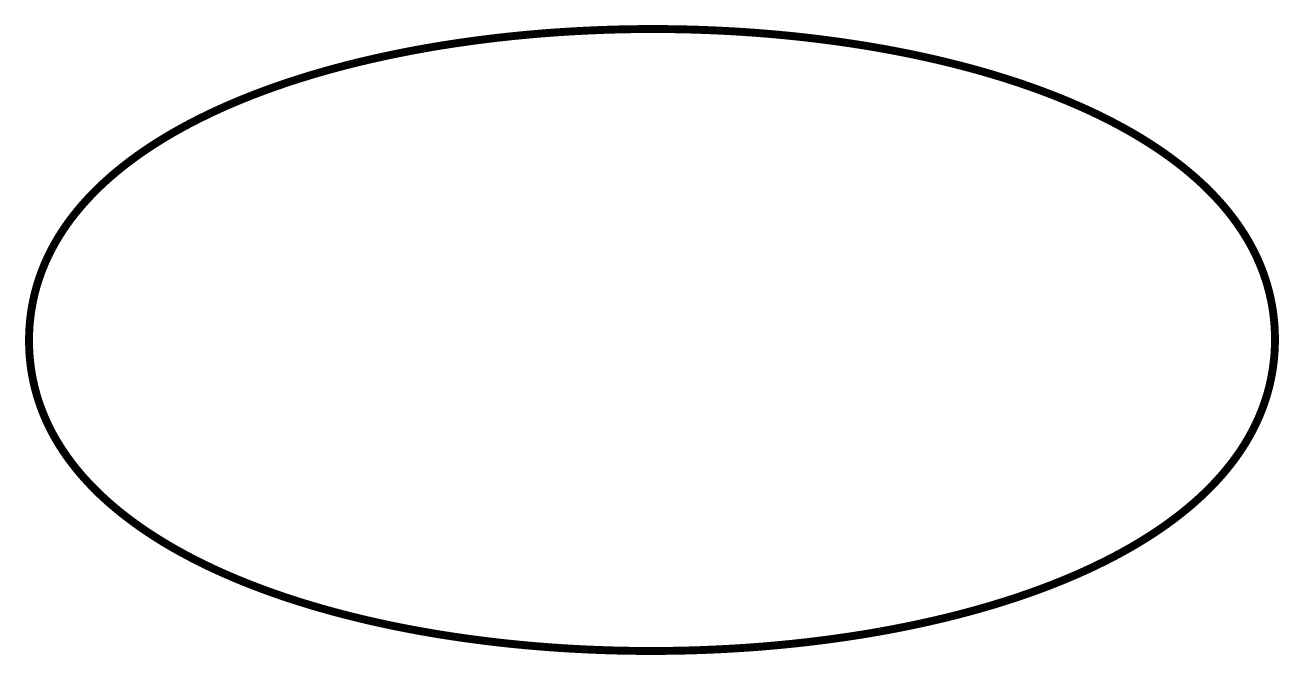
# Model space of a CAD drawing. Extents: x 0.05 to 1.63, y 0.05 to 0.84.
import ezdxf

# ---------------------------------------------------------------- set-up
doc = ezdxf.new("R2010")
doc.units = 0
doc.header["$LTSCALE"] = 0.166667
doc.layers.add('FOREGROUND', color=7, linetype='CONTINUOUS')

msp = doc.modelspace()

# ---------------------------------------------------------------- linework, layer by layer
at = {"layer": 'FOREGROUND', "linetype": 'CONTINUOUS', "const_width": 0.01}
msp.add_lwpolyline([(1.626666, 0.445), (1.62661, 0.4507), (1.626429, 0.456359), (1.626126, 0.461976), (1.6257, 0.467551), (1.625153, 0.473085), (1.624486, 0.478577), (1.623699, 0.484027), (1.622793, 0.489436), (1.62177, 0.494804), (1.620629, 0.500129), (1.619373, 0.505413), (1.618002, 0.510656), (1.616517, 0.515857), (1.614919, 0.521016), (1.613208, 0.526134), (1.611386, 0.53121), (1.609453, 0.536244), (1.607411, 0.541237), (1.60526, 0.546189), (1.603002, 0.551098), (1.600637, 0.555966), (1.598165, 0.560793), (1.595589, 0.565578), (1.592909, 0.570321), (1.590125, 0.575022), (1.587239, 0.579683), (1.584252, 0.584301), (1.581164, 0.588878), (1.577977, 0.593413), (1.574691, 0.597907), (1.571307, 0.602359), (1.567827, 0.606769), (1.564251, 0.611138), (1.560579, 0.615465), (1.556813, 0.619751), (1.552955, 0.623995), (1.549004, 0.628197), (1.544961, 0.632358), (1.540828, 0.636477), (1.536606, 0.640555), (1.532294, 0.644591), (1.527895, 0.648585), (1.52341, 0.652538), (1.518838, 0.656449), (1.514181, 0.660318), (1.50944, 0.664146), (1.504616, 0.667933), (1.49971, 0.671677), (1.494722, 0.675381), (1.489653, 0.679042), (1.484505, 0.682662), (1.479279, 0.68624), (1.473974, 0.689777), (1.468593, 0.693272), (1.463136, 0.696726), (1.457604, 0.700138), (1.451997, 0.703508), (1.446318, 0.706837), (1.440566, 0.710124), (1.434743, 0.713369), (1.428849, 0.716573), (1.422885, 0.719735), (1.416853, 0.722856), (1.410753, 0.725935), (1.404587, 0.728972), (1.398354, 0.731968), (1.392056, 0.734922), (1.385694, 0.737835), (1.379269, 0.740706), (1.372782, 0.743536), (1.366233, 0.746323), (1.359623, 0.74907), (1.352954, 0.751774), (1.346227, 0.754437), (1.339441, 0.757059), (1.332599, 0.759638), (1.3257, 0.762177), (1.318747, 0.764673), (1.31174, 0.767128), (1.304679, 0.769541), (1.297566, 0.771913), (1.290401, 0.774243), (1.283186, 0.776532), (1.275921, 0.778779), (1.268608, 0.780984), (1.261247, 0.783148), (1.253839, 0.78527), (1.246384, 0.787351), (1.238885, 0.789389), (1.231342, 0.791387), (1.223755, 0.793342), (1.216127, 0.795257), (1.208456, 0.797129), (1.200745, 0.79896), (1.192995, 0.800749), (1.185206, 0.802497), (1.177378, 0.804203), (1.169515, 0.805867), (1.161615, 0.80749), (1.15368, 0.809072), (1.14571, 0.810611), (1.137708, 0.812109), (1.129673, 0.813566), (1.121607, 0.81498), (1.11351, 0.816354), (1.105384, 0.817685), (1.097229, 0.818975), (1.089046, 0.820224), (1.080836, 0.82143), (1.0726, 0.822596), (1.064339, 0.823719), (1.056054, 0.824801), (1.047745, 0.825842), (1.039415, 0.82684), (1.031062, 0.827797), (1.02269, 0.828713), (1.014297, 0.829587), (1.005886, 0.830419), (0.997457, 0.83121), (0.989011, 0.831959), (0.980549, 0.832667), (0.972072, 0.833333), (0.963581, 0.833957), (0.955076, 0.83454), (0.94656, 0.835081), (0.938031, 0.83558), (0.929492, 0.836038), (0.920944, 0.836454), (0.912386, 0.836829), (0.903821, 0.837162), (0.895249, 0.837453), (0.886671, 0.837703), (0.878088, 0.837911), (0.869501, 0.838078), (0.86091, 0.838203), (0.852317, 0.838287), (0.843722, 0.838328), (0.835127, 0.838329), (0.826532, 0.838287), (0.817939, 0.838204), (0.809348, 0.83808), (0.800759, 0.837913), (0.792175, 0.837705), (0.783595, 0.837456), (0.775022, 0.837165), (0.766455, 0.836832), (0.757895, 0.836458), (0.749344, 0.836042), (0.740803, 0.835585), (0.732272, 0.835086), (0.723752, 0.834545), (0.715244, 0.833963), (0.70675, 0.833339), (0.698269, 0.832673), (0.689803, 0.831966), (0.681353, 0.831217), (0.67292, 0.830427), (0.664504, 0.829595), (0.656107, 0.828721), (0.647729, 0.827806), (0.639371, 0.82685), (0.631035, 0.825851), (0.622721, 0.824811), (0.614429, 0.82373), (0.606162, 0.822606), (0.59792, 0.821442), (0.589703, 0.820235), (0.581514, 0.818987), (0.573351, 0.817698), (0.565217, 0.816366), (0.557113, 0.814994), (0.549039, 0.813579), (0.540996, 0.812123), (0.532985, 0.810625), (0.525008, 0.809086), (0.517064, 0.807505), (0.509155, 0.805883), (0.501282, 0.804219), (0.493445, 0.802513), (0.485646, 0.800766), (0.477886, 0.798977), (0.470165, 0.797146), (0.462484, 0.795274), (0.454845, 0.79336), (0.447247, 0.791405), (0.439693, 0.789408), (0.432182, 0.787369), (0.424717, 0.785289), (0.417297, 0.783167), (0.409924, 0.781004), (0.402598, 0.778799), (0.395321, 0.776552), (0.388093, 0.774264), (0.380915, 0.771934), (0.373789, 0.769563), (0.366715, 0.76715), (0.359694, 0.764695), (0.352726, 0.762199), (0.345814, 0.759661), (0.338957, 0.757082), (0.332157, 0.754461), (0.325415, 0.751798), (0.318731, 0.749094), (0.312106, 0.746348), (0.305542, 0.74356), (0.299039, 0.740731), (0.292598, 0.73786), (0.28622, 0.734948), (0.279905, 0.731994), (0.273656, 0.728999), (0.267472, 0.725961), (0.261355, 0.722883), (0.255306, 0.719762), (0.249325, 0.7166), (0.243413, 0.713397), (0.237572, 0.710151), (0.231802, 0.706865), (0.226104, 0.703536), (0.220479, 0.700166), (0.214928, 0.696755), (0.209451, 0.693301), (0.204051, 0.689806), (0.198727, 0.68627), (0.19348, 0.682692), (0.188312, 0.679072), (0.183224, 0.675411), (0.178215, 0.671708), (0.173288, 0.667963), (0.168443, 0.664177), (0.163681, 0.66035), (0.159002, 0.65648), (0.154409, 0.652569), (0.149901, 0.648617), (0.14548, 0.644623), (0.141146, 0.640587), (0.136901, 0.63651), (0.132745, 0.632391), (0.12868, 0.62823), (0.124705, 0.624028), (0.120823, 0.619784), (0.117034, 0.615498), (0.113338, 0.611171), (0.109738, 0.606803), (0.106233, 0.602393), (0.102824, 0.597941), (0.099513, 0.593447), (0.096301, 0.588912), (0.093188, 0.584335), (0.090175, 0.579717), (0.087263, 0.575057), (0.084454, 0.570356), (0.081747, 0.565613), (0.079144, 0.560828), (0.076646, 0.556001), (0.074254, 0.551134), (0.071968, 0.546224), (0.06979, 0.541273), (0.06772, 0.53628), (0.065759, 0.531246), (0.063909, 0.52617), (0.06217, 0.521052), (0.060543, 0.515893), (0.059029, 0.510692), (0.057629, 0.50545), (0.056343, 0.500165), (0.055173, 0.49484), (0.05412, 0.489473), (0.053185, 0.484064), (0.052367, 0.478613), (0.051669, 0.473121), (0.051092, 0.467587), (0.050635, 0.462012), (0.0503, 0.456395), (0.050089, 0.450737), (0.050001, 0.445036), (0.050001, 0.445036), (0.050056, 0.439336), (0.050235, 0.433678), (0.050538, 0.428061), (0.050962, 0.422485), (0.051508, 0.416952), (0.052175, 0.411459), (0.052961, 0.406009), (0.053865, 0.4006), (0.054888, 0.395233), (0.056027, 0.389907), (0.057282, 0.384623), (0.058652, 0.37938), (0.060137, 0.374179), (0.061734, 0.36902), (0.063444, 0.363902), (0.065265, 0.358826), (0.067197, 0.353791), (0.069238, 0.348798), (0.071388, 0.343847), (0.073645, 0.338937), (0.07601, 0.334069), (0.07848, 0.329242), (0.081055, 0.324457), (0.083735, 0.319714), (0.086517, 0.315012), (0.089402, 0.310352), (0.092389, 0.305734), (0.095476, 0.301157), (0.098662, 0.296621), (0.101947, 0.292127), (0.10533, 0.287675), (0.10881, 0.283265), (0.112385, 0.278896), (0.116056, 0.274568), (0.119821, 0.270282), (0.123679, 0.266038), (0.127629, 0.261836), (0.131671, 0.257675), (0.135803, 0.253555), (0.140025, 0.249478), (0.144335, 0.245441), (0.148734, 0.241447), (0.153219, 0.237494), (0.15779, 0.233583), (0.162446, 0.229713), (0.167186, 0.225885), (0.172009, 0.222098), (0.176915, 0.218353), (0.181902, 0.21465), (0.18697, 0.210988), (0.192117, 0.207368), (0.197343, 0.203789), (0.202647, 0.200252), (0.208027, 0.196757), (0.213484, 0.193303), (0.219016, 0.189891), (0.224621, 0.18652), (0.2303, 0.183192), (0.236052, 0.179904), (0.241874, 0.176658), (0.247768, 0.173454), (0.25373, 0.170292), (0.259762, 0.167171), (0.265861, 0.164091), (0.272027, 0.161054), (0.278259, 0.158058), (0.284557, 0.155103), (0.290918, 0.15219), (0.297343, 0.149319), (0.30383, 0.146489), (0.310378, 0.143701), (0.316987, 0.140954), (0.323655, 0.13825), (0.330383, 0.135586), (0.337168, 0.132965), (0.344009, 0.130384), (0.350907, 0.127846), (0.35786, 0.125349), (0.364867, 0.122894), (0.371928, 0.12048), (0.37904, 0.118108), (0.386205, 0.115777), (0.393419, 0.113489), (0.400684, 0.111241), (0.407997, 0.109036), (0.415357, 0.106872), (0.422765, 0.104749), (0.430219, 0.102668), (0.437717, 0.100629), (0.44526, 0.098631), (0.452847, 0.096675), (0.460475, 0.094761), (0.468145, 0.092888), (0.475856, 0.091057), (0.483606, 0.089267), (0.491395, 0.087519), (0.499222, 0.085813), (0.507085, 0.084148), (0.514985, 0.082525), (0.522919, 0.080943), (0.530888, 0.079403), (0.53889, 0.077905), (0.546925, 0.076448), (0.554991, 0.075033), (0.563088, 0.073659), (0.571214, 0.072327), (0.579369, 0.071037), (0.587551, 0.069788), (0.595761, 0.068581), (0.603997, 0.067415), (0.612257, 0.066291), (0.620542, 0.065209), (0.628851, 0.064168), (0.637181, 0.063169), (0.645533, 0.062211), (0.653906, 0.061295), (0.662298, 0.060421), (0.670709, 0.059588), (0.679138, 0.058797), (0.687584, 0.058048), (0.696045, 0.05734), (0.704522, 0.056674), (0.713013, 0.056049), (0.721518, 0.055466), (0.730035, 0.054924), (0.738563, 0.054424), (0.747102, 0.053966), (0.75565, 0.05355), (0.764207, 0.053174), (0.772772, 0.052841), (0.781344, 0.052549), (0.789923, 0.052299), (0.798506, 0.05209), (0.807093, 0.051923), (0.815684, 0.051798), (0.824277, 0.051714), (0.832871, 0.051672), (0.841466, 0.051671), (0.850061, 0.051712), (0.858655, 0.051795), (0.867246, 0.051919), (0.875835, 0.052085), (0.884419, 0.052292), (0.892998, 0.052541), (0.901572, 0.052832), (0.910139, 0.053164), (0.918699, 0.053538), (0.92725, 0.053954), (0.935791, 0.054411), (0.944322, 0.054909), (0.952842, 0.05545), (0.96135, 0.056032), (0.969845, 0.056655), (0.978326, 0.05732), (0.986792, 0.058027), (0.995242, 0.058775), (1.003675, 0.059565), (1.012091, 0.060397), (1.020489, 0.06127), (1.028867, 0.062185), (1.037225, 0.063141), (1.045561, 0.064139), (1.053875, 0.065179), (1.062167, 0.06626), (1.070434, 0.067383), (1.078677, 0.068547), (1.086894, 0.069753), (1.095084, 0.071001), (1.103246, 0.07229), (1.11138, 0.073621), (1.119485, 0.074993), (1.127559, 0.076408), (1.135602, 0.077863), (1.143613, 0.079361), (1.151591, 0.080899), (1.159536, 0.08248), (1.167445, 0.084102), (1.175318, 0.085766), (1.183155, 0.087471), (1.190954, 0.089218), (1.198715, 0.091007), (1.206436, 0.092837), (1.214118, 0.094709), (1.221757, 0.096622), (1.229355, 0.098577), (1.23691, 0.100574), (1.244421, 0.102612), (1.251887, 0.104692), (1.259307, 0.106813), (1.266681, 0.108976), (1.274007, 0.111181), (1.281284, 0.113427), (1.288513, 0.115715), (1.29569, 0.118044), (1.302817, 0.120416), (1.309892, 0.122828), (1.316914, 0.125283), (1.323881, 0.127778), (1.330794, 0.130316), (1.337651, 0.132895), (1.344452, 0.135516), (1.351195, 0.138178), (1.357879, 0.140882), (1.364504, 0.143628), (1.371069, 0.146415), (1.377573, 0.149244), (1.384015, 0.152114), (1.390393, 0.155026), (1.396708, 0.15798), (1.402958, 0.160975), (1.409142, 0.164012), (1.41526, 0.167091), (1.42131, 0.170211), (1.427291, 0.173373), (1.433203, 0.176576), (1.439045, 0.179821), (1.444816, 0.183107), (1.450515, 0.186435), (1.45614, 0.189805), (1.461692, 0.193217), (1.467169, 0.19667), (1.47257, 0.200164), (1.477895, 0.2037), (1.483142, 0.207278), (1.488311, 0.210898), (1.4934, 0.214559), (1.498409, 0.218261), (1.503337, 0.222006), (1.508183, 0.225792), (1.512946, 0.229619), (1.517625, 0.233488), (1.522219, 0.237399), (1.526728, 0.241351), (1.531149, 0.245345), (1.535484, 0.249381), (1.53973, 0.253458), (1.543886, 0.257577), (1.547953, 0.261737), (1.551928, 0.265939), (1.555811, 0.270183), (1.559601, 0.274468), (1.563297, 0.278795), (1.566899, 0.283164), (1.570405, 0.287574), (1.573814, 0.292025), (1.577126, 0.296519), (1.580339, 0.301054), (1.583453, 0.30563), (1.586467, 0.310248), (1.589379, 0.314908), (1.59219, 0.319609), (1.594897, 0.324352), (1.597501, 0.329137), (1.6, 0.333963), (1.602393, 0.338831), (1.60468, 0.343741), (1.606859, 0.348692), (1.60893, 0.353684), (1.610891, 0.358719), (1.612742, 0.363795), (1.614482, 0.368912), (1.61611, 0.374071), (1.617625, 0.379272), (1.619027, 0.384514), (1.620313, 0.389798), (1.621484, 0.395124), (1.622538, 0.400491), (1.623475, 0.4059), (1.624293, 0.41135), (1.624992, 0.416843), (1.625571, 0.422376), (1.626028, 0.427952), (1.626364, 0.433568), (1.626577, 0.439227), (1.626666, 0.444927)], close=True, dxfattribs=at)

doc.saveas('drawing.dxf')
